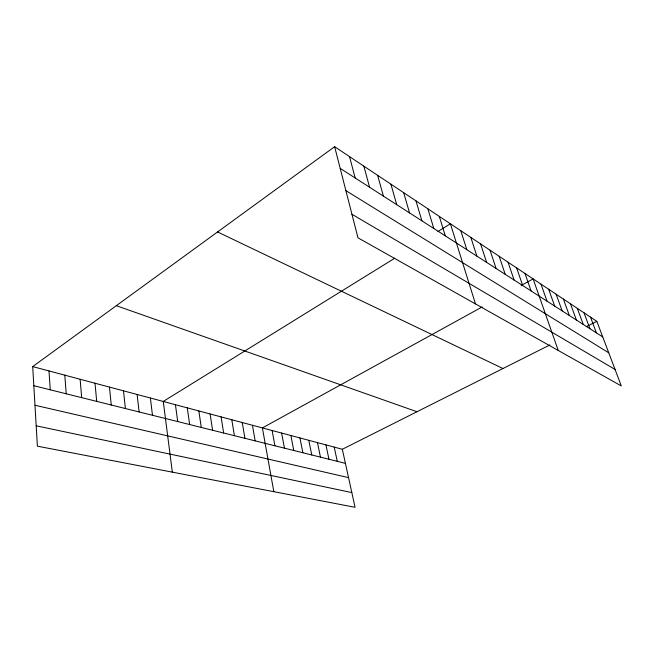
<?xml version="1.0" encoding="UTF-8"?>
<svg xmlns="http://www.w3.org/2000/svg" width="654" height="654" viewBox="0 0 654 654"><rect width="100%" height="100%" fill="white"/><g stroke="black" fill="none" stroke-linecap="round" stroke-linejoin="round"><path stroke-width="0.98" d="M32.7 366.592L342.328 449.265L355.057 507.308L37.392 446.183L32.7 366.592L334.644 146.692L596.84 321.343L621.3 385.942L357.967 237.811L334.644 146.692M394.714 258.24L163.263 401.45L172.337 472.155M437.927 231.508L450.393 223.791L475.499 303.922M482.17 306.947L262.393 427.92L273.822 491.677M521.222 285.446L533.124 278.898L558.254 350.479M342.328 449.265L549.875 344.952M586.254 326.665L596.84 321.343M36.191 425.795L351.827 492.585M34.981 405.243L348.549 477.641M33.828 385.721L345.41 463.351M116.322 305.688L416.99 411.734M217.561 231.957L502.967 368.521M351.942 214.25L615.071 369.477M345.901 190.649L608.76 352.825M340.194 168.38L602.751 336.949M590.497 317.116L596.423 332.886M583.981 312.776L589.933 328.717M577.294 308.32L583.262 324.441M570.427 303.75L576.411 320.043M563.372 299.05L569.372 315.522M556.121 294.218L562.138 310.879M548.673 289.256L554.698 306.105M541.005 284.155L547.046 301.192M525.007 273.495L531.064 290.924M516.652 267.927L522.709 285.561M508.044 262.189L514.109 280.035M499.166 256.278L505.231 274.337M490.018 250.188L496.084 268.467M480.584 243.901L486.641 262.401M470.839 237.41L476.889 256.139M460.784 230.715L466.817 249.673M439.316 216.417L445.309 235.865M427.855 208.781L433.815 228.491M415.977 200.868L421.904 220.839M403.665 192.66L409.551 212.91M390.896 184.158L396.733 204.677M377.636 175.321L383.416 196.126M363.861 166.149L369.575 187.24M349.538 156.608L355.179 178.002M334.219 447.099L337.276 461.323M325.929 444.884L328.962 459.255M317.46 442.627L320.46 457.13M308.802 440.314L311.77 454.971M299.941 437.943L302.876 452.748M290.875 435.523L293.777 450.483M281.604 433.054L284.457 448.162M272.113 430.52L274.925 445.791M252.444 425.264L255.158 440.861M242.25 422.541L244.915 438.311M231.802 419.754L234.41 435.695M221.093 416.892L223.643 433.013M210.114 413.966L212.599 430.258M198.849 410.957L201.268 427.438M187.297 407.867L189.644 424.544M175.435 404.703L177.708 421.568M150.379 398.008L152.472 415.282M137.119 394.468L139.122 411.955M123.492 390.83L125.388 408.529M109.455 387.086L111.254 405.006M95.01 383.228L96.694 401.384M80.131 379.255L81.685 397.64M64.803 375.159L66.226 393.79M49.001 370.941L50.276 389.817"/></g></svg>
